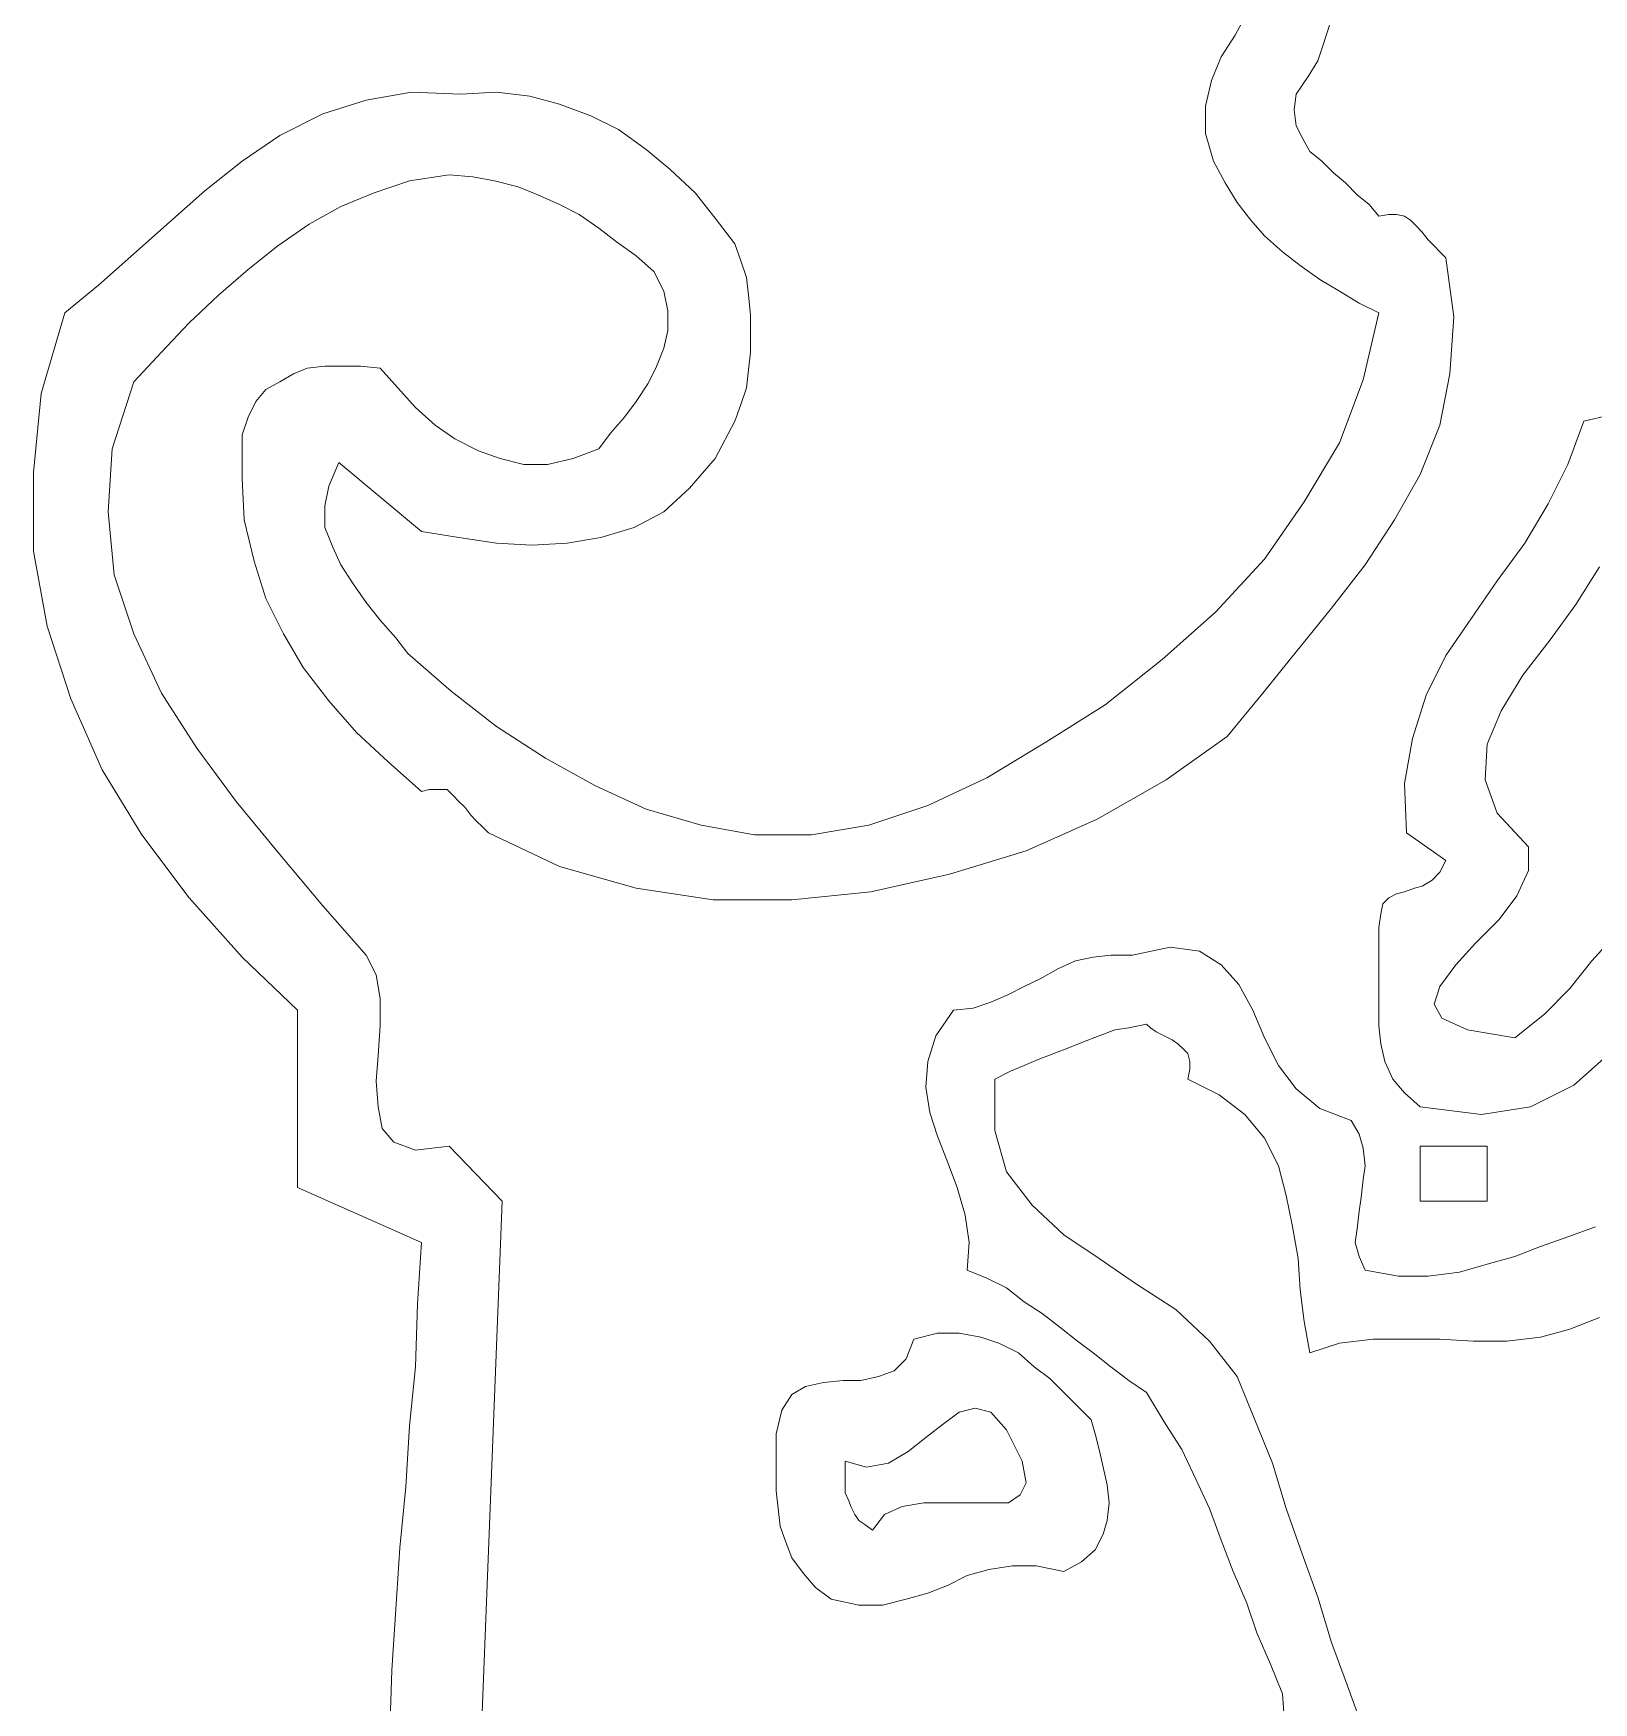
# Model space of a CAD drawing. Header units: millimetres. Extents: x -102 to 1947, y 0 to 1377.
# Drawn here: x 1636.8 to 1724, y 648.2 to 741.6 of the extents above; entities that cross this region are included whole.
import ezdxf

# ---------------------------------------------------------------- set-up
doc = ezdxf.new("R2010")
doc.units = ezdxf.units.MM
doc.layers.add('ceco.net 341', color=7, linetype='Continuous', lineweight=5)

# ---------------------------------------------------------------- blocks, each defined once
blk = doc.blocks.new('A$C00E300AF')
for p, q in [((-294.06, 782.78), (-295.83, 777.93)), ((-291.2, 783.44), (-294.06, 782.78)), ((-295.83, 777.93), (-298.03, 773.53)), ((-298.03, 773.53), (-300.67, 769.12)), ((-300.67, 769.12), (-303.76, 764.93)), ((-303.76, 764.93), (-306.62, 760.75)), ((-306.62, 760.75), (-309.49, 756.56)), ((-309.49, 756.56), (-311.69, 752.15)), ((-311.69, 752.15), (-313.23, 747.3)), ((-313.23, 747.3), (-314.12, 742.24)), ((-314.12, 742.24), (-313.9, 736.73)), ((-313.9, 736.73), (-309.49, 733.64)), ((-310.15, 732.32), (-311.03, 731.44)), ((-309.49, 733.64), (-310.15, 732.32)), ((-314.12, 730.12), (-315, 729.9)), ((-313.01, 730.56), (-314.12, 730.12)), ((-312.13, 730.78), (-313.01, 730.56)), ((-311.03, 731.44), (-312.13, 730.78)), ((-316.54, 728.79), (-316.76, 727.69)), ((-315.88, 729.45), (-316.54, 728.79)), ((-315, 729.9), (-315.88, 729.45)), ((-316.76, 727.69), (-316.98, 726.15)), ((-316.98, 726.15), (-316.98, 723.95)), ((-348.93, 722.84), (-350.92, 722.4)), ((-346.95, 723.06), (-348.93, 722.84)), ((-344.53, 723.06), (-346.95, 723.06)), ((-340.34, 723.95), (-344.53, 723.06)), ((-337.03, 723.5), (-340.34, 723.95)), ((-334.61, 721.96), (-337.03, 723.5)), ((-316.98, 723.95), (-316.98, 721.74)), ((-352.9, 721.52), (-354.88, 720.42)), ((-350.92, 722.4), (-352.9, 721.52)), ((-332.63, 719.76), (-334.61, 721.96)), ((-316.98, 721.74), (-316.98, 719.54)), ((-356.65, 719.54), (-358.41, 718.66)), ((-354.88, 720.42), (-356.65, 719.54)), ((-331.08, 716.89), (-332.63, 719.76)), ((-316.98, 719.54), (-316.98, 717.33)), ((-362.38, 717.11), (-364.58, 716.89)), ((-360.39, 717.78), (-362.38, 717.11)), ((-358.41, 718.66), (-360.39, 717.78)), ((-316.98, 717.33), (-316.98, 715.13)), ((-364.58, 716.89), (-366.56, 714.03)), ((-329.76, 713.81), (-331.08, 716.89)), ((-366.56, 714.03), (-367.44, 711.16)), ((-328.22, 710.72), (-329.76, 713.81)), ((-316.98, 715.13), (-316.76, 713.15)), ((-316.76, 713.15), (-316.32, 711.16)), ((-295.17, 708.52), (-291.2, 712.05)), ((-367.44, 711.16), (-367.66, 708.3)), ((-326.24, 708.08), (-328.22, 710.72)), ((-316.32, 711.16), (-315.44, 709.18)), ((-367.66, 708.3), (-367.22, 705.44)), ((-323.59, 705.88), (-326.24, 708.08)), ((-315.44, 709.18), (-314.12, 707.64)), ((-300.01, 706.1), (-295.17, 708.52)), ((-320.07, 704.55), (-323.59, 705.88)), ((-314.12, 707.64), (-312.35, 706.1)), ((-312.35, 706.1), (-305.52, 705.21)), ((-305.52, 705.21), (-300.01, 706.1)), ((-367.22, 705.44), (-366.34, 702.79)), ((-319.18, 703.01), (-320.07, 704.55)), ((-366.34, 702.79), (-365.24, 699.93)), ((-318.74, 701.47), (-319.18, 703.01)), ((-318.52, 699.49), (-318.74, 701.47)), ((-304.86, 701.69), (-312.35, 701.69)), ((-312.35, 701.69), (-312.35, 695.52)), ((-304.86, 695.52), (-304.86, 701.69)), ((-365.24, 699.93), (-364.14, 697.06)), ((-318.74, 697.94), (-318.52, 699.49)), ((-364.14, 697.06), (-363.26, 693.98)), ((-318.96, 695.96), (-318.74, 697.94)), ((-319.18, 694.42), (-318.96, 695.96)), ((-312.35, 695.52), (-304.86, 695.52)), ((-363.26, 693.98), (-362.82, 690.89)), ((-319.4, 692.43), (-319.18, 694.42)), ((-319.63, 690.89), (-319.4, 692.43)), ((-295.83, 691.55), (-298.91, 690.45)), ((-292.74, 692.65), (-295.83, 691.55)), ((-362.82, 690.89), (-363.04, 687.81)), ((-319.18, 689.35), (-319.63, 690.89)), ((-318.52, 687.81), (-319.18, 689.35)), ((-301.78, 689.35), (-304.86, 688.47)), ((-298.91, 690.45), (-301.78, 689.35)), ((-363.04, 687.81), (-360.83, 686.92)), ((-314.78, 687.15), (-318.52, 687.81)), ((-307.95, 687.59), (-311.47, 687.15)), ((-304.86, 688.47), (-307.95, 687.59)), ((-360.83, 686.92), (-358.63, 685.82)), ((-358.63, 685.82), (-356.65, 684.28)), ((-311.47, 687.15), (-314.78, 687.15)), ((-356.65, 684.28), (-354.66, 682.96)), ((-354.66, 682.96), (-352.68, 681.42)), ((-368.99, 680.09), (-369.87, 677.89)), ((-366.34, 680.75), (-368.99, 680.09)), ((-363.92, 680.75), (-366.34, 680.75)), ((-361.49, 680.31), (-363.92, 680.75)), ((-359.51, 679.65), (-361.49, 680.31)), ((-352.68, 681.42), (-350.7, 679.87)), ((-350.7, 679.87), (-348.93, 678.55)), ((-369.87, 677.89), (-371.19, 676.57)), ((-357.31, 678.55), (-359.51, 679.65)), ((-355.54, 677.01), (-357.31, 678.55)), ((-348.93, 678.55), (-346.95, 677.01)), ((-371.19, 676.57), (-372.95, 675.91)), ((-353.78, 675.69), (-355.54, 677.01)), ((-346.95, 677.01), (-344.97, 675.47)), ((-381.11, 674.8), (-382.65, 673.92)), ((-379.12, 675.25), (-381.11, 674.8)), ((-376.92, 675.47), (-379.12, 675.25)), ((-374.94, 675.47), (-376.92, 675.47)), ((-372.95, 675.91), (-374.94, 675.47)), ((-352.24, 674.14), (-353.78, 675.69)), ((-350.7, 672.6), (-352.24, 674.14)), ((-344.97, 675.47), (-342.98, 674.14)), ((-342.98, 674.14), (-341, 670.84)), ((-382.65, 673.92), (-383.75, 672.16)), ((-349.15, 671.06), (-350.7, 672.6)), ((-383.75, 672.16), (-384.41, 669.52)), ((-348.71, 669.52), (-349.15, 671.06)), ((-341, 670.84), (-339.02, 667.75)), ((-384.41, 669.52), (-384.41, 667.31)), ((-348.27, 667.75), (-348.71, 669.52)), ((-384.41, 667.31), (-384.41, 665.33)), ((-347.83, 665.77), (-348.27, 667.75)), ((-339.02, 667.75), (-337.47, 664.45)), ((-384.41, 665.33), (-384.41, 663.13)), ((-347.39, 663.79), (-347.83, 665.77)), ((-384.41, 663.13), (-384.19, 661.14)), ((-347.17, 661.8), (-347.39, 663.79)), ((-337.47, 664.45), (-335.93, 661.14)), ((-384.19, 661.14), (-383.97, 659.16)), ((-347.39, 659.82), (-347.17, 661.8)), ((-335.93, 661.14), (-334.61, 657.62)), ((-383.97, 659.16), (-383.31, 657.4)), ((-347.83, 658.28), (-347.39, 659.82)), ((-383.31, 657.4), (-382.65, 655.63)), ((-348.71, 656.51), (-347.83, 658.28)), ((-334.61, 657.62), (-333.29, 654.09)), ((-382.65, 655.63), (-381.33, 653.87)), ((-350.26, 655.19), (-348.71, 656.51)), ((-381.33, 653.87), (-380, 652.33)), ((-365.24, 652.55), (-363.04, 653.65)), ((-363.04, 653.65), (-360.61, 654.31)), ((-360.61, 654.31), (-357.97, 654.75)), ((-357.97, 654.75), (-355.32, 654.75)), ((-355.32, 654.75), (-352.24, 654.09)), ((-352.24, 654.09), (-350.26, 655.19)), ((-333.29, 654.09), (-331.75, 650.56)), ((-380, 652.33), (-378.24, 651.01)), ((-367.44, 651.67), (-365.24, 652.55)), ((-378.24, 651.01), (-375.16, 650.34)), ((-375.16, 650.34), (-372.51, 650.34)), ((-372.51, 650.34), (-369.87, 651.01)), ((-369.87, 651.01), (-367.44, 651.67)), ((-331.75, 650.56), (-330.64, 647.26)), ((-330.64, 647.26), (-329.1, 643.73)), ((-329.1, 643.73), (-327.78, 640.43)), ((-327.78, 640.43), (-327.56, 637.78))]:
    blk.add_line(p, q)
at = {"layer": 'ceco.net 341'}
for p, q in [((-333.07, 825.97), (-331.75, 828.4)), ((-334.61, 823.55), (-333.07, 825.97)), ((-322.49, 827.08), (-323.15, 825.09)), ((-335.71, 820.91), (-334.61, 823.55)), ((-323.15, 825.09), (-323.81, 823.11)), ((-323.81, 823.11), (-324.91, 821.35)), ((-336.37, 818.04), (-335.71, 820.91)), ((-324.91, 821.35), (-326.24, 819.36)), ((-435.1, 817.16), (-430.25, 818.7)), ((-430.25, 818.7), (-425.18, 819.58)), ((-425.18, 819.58), (-419.67, 819.36)), ((-419.67, 819.36), (-415.7, 819.58)), ((-415.7, 819.58), (-411.96, 819.14)), ((-411.96, 819.14), (-408.65, 818.26)), ((-408.65, 818.26), (-405.13, 816.94)), ((-336.37, 814.96), (-336.37, 818.04)), ((-326.24, 819.36), (-326.46, 817.6)), ((-439.94, 814.73), (-435.1, 817.16)), ((-405.13, 816.94), (-402.04, 815.4)), ((-326.46, 817.6), (-326.24, 815.84)), ((-444.13, 811.87), (-439.94, 814.73)), ((-402.04, 815.4), (-398.96, 813.19)), ((-335.49, 811.87), (-336.37, 814.96)), ((-326.24, 815.84), (-325.58, 814.51)), ((-325.58, 814.51), (-324.69, 812.97)), ((-398.96, 813.19), (-396.31, 810.99)), ((-324.69, 812.97), (-323.37, 811.87)), ((-448.32, 808.56), (-444.13, 811.87)), ((-396.31, 810.99), (-393.45, 808.34)), ((-334.17, 809.45), (-335.49, 811.87)), ((-323.37, 811.87), (-322.05, 810.55)), ((-322.05, 810.55), (-320.73, 809.45)), ((-452.28, 805.04), (-448.32, 808.56)), ((-425.4, 809.67), (-429.37, 808.34)), ((-420.99, 810.33), (-425.4, 809.67)), ((-418.35, 810.11), (-420.99, 810.33)), ((-415.92, 809.67), (-418.35, 810.11)), ((-413.28, 809.01), (-415.92, 809.67)), ((-411.08, 808.12), (-413.28, 809.01)), ((-332.85, 807.24), (-334.17, 809.45)), ((-320.73, 809.45), (-319.4, 808.12)), ((-433.11, 806.8), (-436.64, 804.82)), ((-429.37, 808.34), (-433.11, 806.8)), ((-408.65, 807.02), (-411.08, 808.12)), ((-406.45, 805.92), (-408.65, 807.02)), ((-393.45, 808.34), (-391.24, 805.48)), ((-331.3, 805.26), (-332.85, 807.24)), ((-319.4, 808.12), (-318.08, 807.02)), ((-318.08, 807.02), (-316.98, 805.7)), ((-456.25, 801.51), (-452.28, 805.04)), ((-436.64, 804.82), (-440.16, 802.39)), ((-404.24, 804.38), (-406.45, 805.92)), ((-391.24, 805.48), (-389.04, 802.61)), ((-329.76, 803.5), (-331.3, 805.26)), ((-316.98, 805.7), (-315.88, 805.92)), ((-315.88, 805.92), (-315, 805.92)), ((-315, 805.92), (-314.12, 805.7)), ((-314.12, 805.7), (-313.46, 805.26)), ((-313.46, 805.26), (-312.79, 804.6)), ((-402.26, 802.84), (-404.24, 804.38)), ((-327.78, 801.73), (-329.76, 803.5)), ((-312.79, 804.6), (-312.13, 803.94)), ((-312.13, 803.94), (-311.47, 803.06)), ((-311.47, 803.06), (-310.81, 802.39)), ((-460.22, 797.99), (-456.25, 801.51)), ((-440.16, 802.39), (-443.47, 799.75)), ((-400.06, 801.29), (-402.26, 802.84)), ((-398.07, 799.53), (-400.06, 801.29)), ((-389.04, 802.61), (-388.38, 800.85)), ((-325.8, 800.19), (-327.78, 801.73)), ((-310.81, 802.39), (-310.15, 801.73)), ((-310.15, 801.73), (-309.49, 801.07)), ((-309.49, 801.07), (-308.61, 794.46)), ((-443.47, 799.75), (-446.77, 796.89)), ((-396.97, 797.33), (-398.07, 799.53)), ((-388.38, 800.85), (-387.72, 798.87)), ((-323.59, 798.65), (-325.8, 800.19)), ((-463.96, 794.9), (-460.22, 797.99)), ((-387.72, 798.87), (-387.5, 796.89)), ((-321.39, 797.33), (-323.59, 798.65)), ((-446.77, 796.89), (-450.08, 793.8)), ((-396.53, 795.12), (-396.97, 797.33)), ((-387.5, 796.89), (-387.28, 794.68)), ((-319.18, 796), (-321.39, 797.33)), ((-316.98, 794.9), (-319.18, 796)), ((-466.61, 785.87), (-463.96, 794.9)), ((-450.08, 793.8), (-453.16, 790.5)), ((-396.53, 792.92), (-396.53, 795.12)), ((-387.28, 794.68), (-387.28, 792.7)), ((-318.74, 787.41), (-316.98, 794.9)), ((-308.61, 794.46), (-309.05, 788.07)), ((-396.97, 790.94), (-396.53, 792.92)), ((-387.28, 792.7), (-387.28, 790.5)), ((-453.16, 790.5), (-456.25, 787.19)), ((-397.85, 788.73), (-396.97, 790.94)), ((-387.28, 790.5), (-387.5, 788.51)), ((-439.94, 787.19), (-438.4, 788.07)), ((-438.4, 788.07), (-436.86, 788.73)), ((-436.86, 788.73), (-434.87, 788.95)), ((-434.87, 788.95), (-432.89, 788.95)), ((-432.89, 788.95), (-430.91, 788.95)), ((-430.91, 788.95), (-428.7, 788.73)), ((-428.7, 788.73), (-426.72, 786.53)), ((-398.74, 786.97), (-397.85, 788.73)), ((-387.5, 788.51), (-387.72, 786.53)), ((-309.05, 788.07), (-310.15, 782.34)), ((-456.25, 787.19), (-458.67, 779.7)), ((-442.59, 784.99), (-441.49, 786.31)), ((-441.49, 786.31), (-439.94, 787.19)), ((-426.72, 786.53), (-424.74, 784.32)), ((-400.06, 784.99), (-398.74, 786.97)), ((-387.72, 786.53), (-388.38, 784.55)), ((-321.39, 780.36), (-318.74, 787.41)), ((-467.49, 777.05), (-466.61, 785.87)), ((-443.47, 783.22), (-442.59, 784.99)), ((-424.74, 784.32), (-422.53, 782.34)), ((-401.38, 783.22), (-400.06, 784.99)), ((-388.38, 784.55), (-389.04, 782.78)), ((-444.13, 781.24), (-443.47, 783.22)), ((-402.92, 781.46), (-401.38, 783.22)), ((-389.04, 782.78), (-391.24, 778.6)), ((-444.13, 776.39), (-444.13, 781.24)), ((-422.53, 782.34), (-420.33, 780.8)), ((-420.33, 780.8), (-417.69, 779.48)), ((-404.24, 779.7), (-402.92, 781.46)), ((-310.15, 782.34), (-312.35, 776.83)), ((-458.67, 779.7), (-459.11, 772.65)), ((-417.69, 779.48), (-415.26, 778.6)), ((-407.11, 778.6), (-404.24, 779.7)), ((-325.35, 773.75), (-321.39, 780.36)), ((-467.49, 768.24), (-467.49, 777.05)), ((-433.33, 778.15), (-434.43, 775.51)), ((-424.08, 770.44), (-433.33, 778.15)), ((-415.26, 778.6), (-412.62, 777.93)), ((-412.62, 777.93), (-409.97, 777.93)), ((-409.97, 777.93), (-407.11, 778.6)), ((-391.24, 778.6), (-394.11, 775.29)), ((-312.35, 776.83), (-315.22, 771.76)), ((-443.91, 771.76), (-444.13, 776.39)), ((-434.43, 775.51), (-434.87, 773.31)), ((-394.11, 775.29), (-396.97, 772.65)), ((-434.87, 773.31), (-434.87, 770.88)), ((-329.76, 767.36), (-325.35, 773.75)), ((-459.11, 772.65), (-458.45, 765.59)), ((-442.81, 767.14), (-443.91, 771.76)), ((-396.97, 772.65), (-400.28, 770.88)), ((-315.22, 771.76), (-318.52, 766.7)), ((-434.87, 770.88), (-433.99, 768.68)), ((-419.89, 769.78), (-424.08, 770.44)), ((-415.7, 769.12), (-419.89, 769.78)), ((-404.02, 769.78), (-407.77, 769.12)), ((-400.28, 770.88), (-404.02, 769.78)), ((-465.95, 759.86), (-467.49, 768.24)), ((-433.99, 768.68), (-433.11, 766.7)), ((-411.74, 768.9), (-415.7, 769.12)), ((-407.77, 769.12), (-411.74, 768.9)), ((-458.45, 765.59), (-456.25, 758.98)), ((-441.49, 762.95), (-442.81, 767.14)), ((-433.11, 766.7), (-431.79, 764.71)), ((-335.27, 761.41), (-329.76, 767.36)), ((-318.52, 766.7), (-322.27, 761.85)), ((-292.3, 766.48), (-294.94, 762.29)), ((-431.79, 764.71), (-430.25, 762.51)), ((-439.5, 758.98), (-441.49, 762.95)), ((-430.25, 762.51), (-428.7, 760.53)), ((-294.94, 762.29), (-297.81, 758.32)), ((-428.7, 760.53), (-426.94, 758.54)), ((-341.22, 756.12), (-335.27, 761.41)), ((-322.27, 761.85), (-326.24, 757)), ((-463.3, 751.71), (-465.95, 759.86)), ((-456.25, 758.98), (-453.16, 752.37)), ((-437.3, 755.24), (-439.5, 758.98)), ((-426.94, 758.54), (-425.62, 756.78)), ((-297.81, 758.32), (-300.89, 754.36)), ((-425.62, 756.78), (-420.77, 752.59)), ((-326.24, 757), (-329.98, 752.37)), ((-434.43, 751.49), (-437.3, 755.24)), ((-347.61, 751.05), (-341.22, 756.12)), ((-420.77, 752.59), (-415.7, 748.63)), ((-300.89, 754.36), (-303.32, 750.39)), ((-459.78, 743.78), (-463.3, 751.71)), ((-453.16, 752.37), (-449.2, 746.2)), ((-431.35, 747.97), (-434.43, 751.49)), ((-354.22, 746.86), (-347.61, 751.05)), ((-329.98, 752.37), (-333.95, 747.52)), ((-303.32, 750.39), (-304.86, 746.64)), ((-427.82, 744.66), (-431.35, 747.97)), ((-415.7, 748.63), (-410.19, 745.1)), ((-333.95, 747.52), (-340.78, 742.68)), ((-449.2, 746.2), (-444.79, 740.25)), ((-410.19, 745.1), (-404.69, 742.02)), ((-360.83, 742.9), (-354.22, 746.86)), ((-304.86, 746.64), (-305.08, 742.68)), ((-455.37, 736.51), (-459.78, 743.78)), ((-424.08, 741.35), (-427.82, 744.66)), ((-423.2, 741.57), (-424.08, 741.35)), ((-422.09, 741.57), (-423.2, 741.57)), ((-421.21, 741.57), (-422.09, 741.57)), ((-420.55, 740.91), (-421.21, 741.57)), ((-404.69, 742.02), (-398.96, 739.37)), ((-367.44, 739.81), (-360.83, 742.9)), ((-340.78, 742.68), (-348.49, 738.27)), ((-305.08, 742.68), (-303.76, 738.93)), ((-444.79, 740.25), (-439.94, 734.3)), ((-419.89, 740.25), (-420.55, 740.91)), ((-419.23, 739.59), (-419.89, 740.25)), ((-418.57, 738.71), (-419.23, 739.59)), ((-374.05, 737.61), (-367.44, 739.81)), ((-417.91, 738.05), (-418.57, 738.71)), ((-417.25, 737.39), (-417.91, 738.05)), ((-398.96, 739.37), (-392.79, 737.61)), ((-392.79, 737.61), (-386.84, 736.51)), ((-380.45, 736.51), (-374.05, 737.61)), ((-348.49, 738.27), (-356.43, 734.74)), ((-303.76, 738.93), (-300.23, 735.18)), ((-450.08, 729.45), (-455.37, 736.51)), ((-416.58, 736.73), (-417.25, 737.39)), ((-408.65, 732.98), (-416.58, 736.73)), ((-386.84, 736.51), (-380.45, 736.51)), ((-439.94, 734.3), (-435.1, 728.57)), ((-356.43, 734.74), (-365.02, 732.1)), ((-300.23, 735.18), (-300.23, 732.54)), ((-400.06, 730.56), (-408.65, 732.98)), ((-365.02, 732.1), (-373.83, 730.12)), ((-300.23, 732.54), (-301.56, 729.68)), ((-391.46, 729.23), (-400.06, 730.56)), ((-373.83, 730.12), (-382.65, 729.23)), ((-444.13, 722.84), (-450.08, 729.45)), ((-435.1, 728.57), (-430.25, 723.06)), ((-382.65, 729.23), (-391.46, 729.23)), ((-301.56, 729.68), (-303.54, 727.03)), ((-303.54, 727.03), (-306.18, 724.39)), ((-293.18, 722.4), (-290.54, 725.27)), ((-437.96, 716.89), (-444.13, 722.84)), ((-430.25, 723.06), (-429.15, 720.86)), ((-306.18, 724.39), (-308.39, 721.96)), ((-429.15, 720.86), (-428.7, 718.22)), ((-308.39, 721.96), (-310.15, 719.54)), ((-295.61, 719.32), (-293.18, 722.4)), ((-310.15, 719.54), (-310.81, 717.56)), ((-298.47, 716.45), (-295.61, 719.32)), ((-428.7, 718.22), (-428.7, 715.13)), ((-310.81, 717.56), (-309.93, 716.01)), ((-437.96, 697.06), (-437.96, 716.89)), ((-342.98, 715.35), (-344.97, 714.91)), ((-342.54, 714.91), (-342.98, 715.35)), ((-309.93, 716.01), (-307.06, 714.69)), ((-301.78, 713.81), (-298.47, 716.45)), ((-428.7, 715.13), (-428.93, 711.83)), ((-350.04, 713.37), (-351.58, 712.71)), ((-348.27, 714.03), (-350.04, 713.37)), ((-346.51, 714.69), (-348.27, 714.03)), ((-344.97, 714.91), (-346.51, 714.69)), ((-341.88, 714.47), (-342.54, 714.91)), ((-341, 714.03), (-341.88, 714.47)), ((-340.12, 713.59), (-341, 714.03)), ((-339.46, 713.15), (-340.12, 713.59)), ((-307.06, 714.69), (-301.78, 713.81)), ((-428.93, 711.83), (-429.15, 708.96)), ((-353.34, 712.05), (-355.1, 711.38)), ((-351.58, 712.71), (-353.34, 712.05)), ((-338.8, 712.49), (-339.46, 713.15)), ((-338.36, 712.05), (-338.8, 712.49)), ((-338.14, 711.16), (-338.36, 712.05)), ((-358.19, 710.06), (-359.95, 709.18)), ((-356.65, 710.72), (-358.19, 710.06)), ((-355.1, 711.38), (-356.65, 710.72)), ((-338.36, 709.18), (-338.14, 710.28)), ((-338.14, 710.28), (-338.14, 711.16)), ((-429.15, 708.96), (-428.93, 706.1)), ((-359.95, 709.18), (-359.95, 703.45)), ((-334.83, 707.42), (-338.36, 709.18)), ((-428.93, 706.1), (-428.48, 703.67)), ((-331.97, 705.21), (-334.83, 707.42)), ((-329.76, 702.57), (-331.97, 705.21)), ((-428.48, 703.67), (-427.16, 702.13)), ((-427.16, 702.13), (-424.74, 701.25)), ((-359.95, 703.45), (-358.63, 698.82)), ((-328.22, 699.49), (-329.76, 702.57)), ((-424.74, 701.25), (-420.99, 701.69)), ((-420.99, 701.69), (-415.04, 695.52)), ((-358.63, 698.82), (-355.76, 695.08)), ((-327.34, 696.18), (-328.22, 699.49)), ((-424.08, 690.89), (-437.96, 697.06)), ((-415.04, 695.52), (-418.13, 617.51)), ((-355.76, 695.08), (-352.24, 691.77)), ((-326.68, 692.87), (-327.34, 696.18)), ((-326.02, 689.13), (-326.68, 692.87)), ((-352.24, 691.77), (-348.27, 689.13)), ((-424.52, 684.06), (-424.08, 690.89)), ((-348.27, 689.13), (-344.09, 686.26)), ((-325.8, 685.6), (-326.02, 689.13)), ((-344.09, 686.26), (-339.68, 683.4)), ((-325.35, 682.08), (-325.8, 685.6)), ((-424.74, 677.01), (-424.52, 684.06)), ((-339.68, 683.4), (-335.93, 679.87)), ((-324.69, 678.55), (-325.35, 682.08)), ((-292.3, 682.52), (-295.61, 681.2)), ((-335.93, 679.87), (-332.85, 675.91)), ((-317.64, 680.09), (-321.39, 679.65)), ((-313.9, 680.09), (-317.64, 680.09)), ((-310.15, 680.09), (-313.9, 680.09)), ((-306.4, 679.87), (-310.15, 680.09)), ((-302.66, 679.87), (-306.4, 679.87)), ((-298.91, 680.31), (-302.66, 679.87)), ((-295.61, 681.2), (-298.91, 680.31)), ((-321.39, 679.65), (-324.69, 678.55)), ((-425.4, 670.4), (-424.74, 677.01)), ((-332.85, 675.91), (-330.86, 671.06)), ((-362.16, 672.38), (-363.92, 671.94)), ((-360.39, 671.94), (-362.16, 672.38)), ((-425.84, 663.57), (-425.4, 670.4)), ((-365.68, 670.62), (-367.66, 669.08)), ((-363.92, 671.94), (-365.68, 670.62)), ((-358.63, 669.96), (-360.39, 671.94)), ((-330.86, 671.06), (-328.88, 666.21)), ((-367.66, 669.08), (-369.65, 667.53)), ((-356.87, 666.43), (-358.63, 669.96)), ((-369.65, 667.53), (-371.85, 666.21)), ((-374.28, 665.77), (-376.7, 666.43)), ((-376.7, 666.43), (-376.7, 665.33)), ((-376.7, 665.33), (-376.7, 664.67)), ((-371.85, 666.21), (-374.28, 665.77)), ((-356.43, 664.01), (-356.87, 666.43)), ((-328.88, 666.21), (-327.34, 661.14)), ((-426.5, 656.74), (-425.84, 663.57)), ((-376.7, 664.67), (-376.7, 663.79)), ((-376.7, 663.79), (-376.7, 662.91)), ((-376.7, 662.91), (-376.26, 662.02)), ((-357.09, 662.68), (-356.43, 664.01)), ((-376.26, 662.02), (-376.04, 661.36)), ((-376.04, 661.36), (-375.6, 660.48)), ((-372.29, 660.48), (-370.31, 661.36)), ((-370.31, 661.36), (-367.88, 661.8)), ((-367.88, 661.8), (-365.24, 661.8)), ((-365.24, 661.8), (-362.6, 661.8)), ((-362.6, 661.8), (-360.17, 661.8)), ((-360.17, 661.8), (-358.41, 661.8)), ((-358.41, 661.8), (-357.09, 662.68)), ((-327.34, 661.14), (-325.58, 656.07)), ((-375.6, 660.48), (-375.16, 659.82)), ((-375.16, 659.82), (-374.5, 659.38)), ((-374.5, 659.38), (-373.61, 658.72)), ((-373.61, 658.72), (-372.29, 660.48)), ((-426.94, 649.9), (-426.5, 656.74)), ((-325.58, 656.07), (-323.81, 651.23)), ((-427.38, 643.07), (-426.94, 649.9)), ((-323.81, 651.23), (-322.27, 646.16)), ((-322.27, 646.16), (-320.51, 641.31)), ((-427.6, 636.24), (-427.38, 643.07)), ((-320.51, 641.31), (-318.74, 636.46))]:
    blk.add_line(p, q, dxfattribs=at)
blk = doc.blocks.new('w341a')
at = {"layer": 'ceco.net 341', "xscale": 0.5, "yscale": 0.5, "zscale": 0.5}
blk.add_blockref('A$C00E300AF', (1870.518, 328.47), dxfattribs=at)

msp = doc.modelspace()

# ---------------------------------------------------------------- block references
msp.add_blockref('w341a', (0, 0))

doc.saveas('drawing.dxf')
